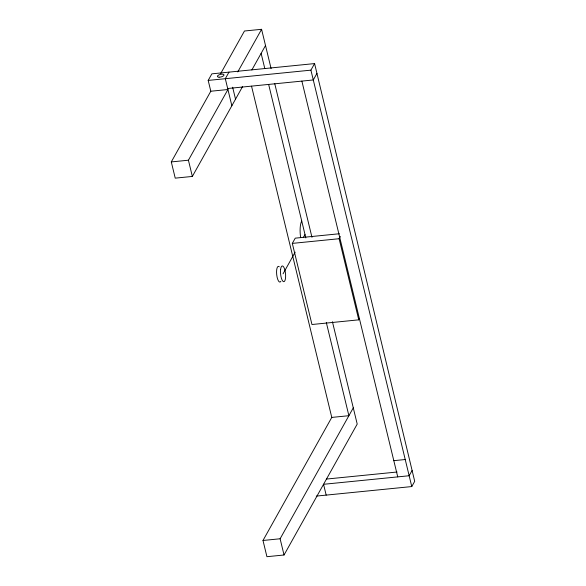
<?xml version="1.0" encoding="UTF-8"?>
<svg xmlns="http://www.w3.org/2000/svg" width="586" height="586" viewBox="0 0 586 586"><rect width="100%" height="100%" fill="white"/><g stroke="black" fill="none" stroke-linecap="round" stroke-linejoin="round"><path stroke-width="0.88" d="M242.589 86.538L192.347 176.437L175.229 178.144L171.295 161.926L210.806 91.233L208.184 80.414L211.861 73.843L314.587 63.581L414.705 481.326L411.775 486.563L316.264 496.1M220.651 73.609L244.465 31.007L261.583 29.3L271.106 68.613M228.98 72.129L225.31 78.707L231.858 105.744M192.347 176.437L188.421 160.212L227.925 89.519L210.806 91.233M237.77 71.902L261.583 29.3M251.855 69.961L265.509 45.525M411.775 486.563L310.91 70.152L314.587 63.581M316.96 73.382L313.283 79.96L227.683 88.508M359.599 318.345L358.764 319.839L311.964 324.512L292.319 243.395L295.241 238.158L339.338 233.755M283.06 273.816L295.154 252.17M303.38 237.455L305.006 234.547M358.764 319.839L339.111 238.722L340.363 236.473M332.416 321.714L357.211 424.074L284.042 554.993L266.923 556.7L262.997 540.475L331.771 417.415L251.533 86.171M284.042 554.993L280.115 538.768L353.277 407.856M412.083 470.514L409.153 475.744L323.553 484.3L326.175 495.111M208.184 80.414L310.91 70.152M171.295 161.926L188.421 160.212M292.319 243.395L339.111 238.722M331.771 417.415L348.89 415.708L326.329 322.571M393.814 460.662L405.226 459.527M326.483 479.062L397.052 472.016M262.997 540.475L280.115 538.768M301.871 81.095L397.74 476.887M274.761 83.71L311.979 237.345M261.122 53.377L264.777 68.459M268.644 84.421L305.826 237.923M232.635 87.219L235.528 99.173M300.625 237.367A15.09 4.695 84.3 0 1 301.731 221.025M280.855 281.309A7.918 2.469 84.3 0 1 276.702 274.666A7.918 2.469 84.3 0 1 279.273 266.762M280.606 269.392A7.918 2.469 84.3 0 0 283.587 281.683A7.918 2.469 84.3 0 0 284.979 270.38A7.918 2.469 84.3 0 0 280.606 269.392M219.069 77.184A3.391 1.319 -13.6 0 0 224.006 74.986A3.391 1.319 -13.6 0 0 219.003 74.862A3.391 1.319 -13.6 0 0 219.069 77.184"/></g></svg>
